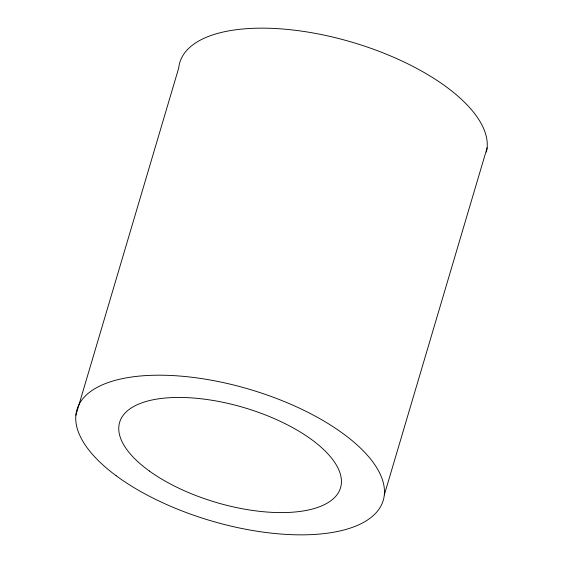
<?xml version="1.0" encoding="UTF-8"?>
<svg xmlns="http://www.w3.org/2000/svg" width="563" height="563" viewBox="0 0 563 563"><rect width="100%" height="100%" fill="white"/><g stroke="black" fill="none" stroke-linecap="round" stroke-linejoin="round"><path stroke-width="0.84" d="M75.885 415.177L178.682 68.13A159.716 68.51 16.5 0 1 344.57 40.079A159.716 68.51 16.5 0 1 486.39 152.038M384.318 494.87L487.115 147.823M116.182 475.756A159.716 68.51 16.5 0 0 377.28 511.415A159.716 68.51 16.5 0 0 196.839 377.893A159.716 68.51 16.5 0 0 116.182 475.756M149.399 471.048A115.197 49.41 16.5 0 0 336.878 494.905A115.197 49.41 16.5 0 0 204.017 399.118A115.197 49.41 16.5 0 0 149.399 471.048"/></g></svg>
